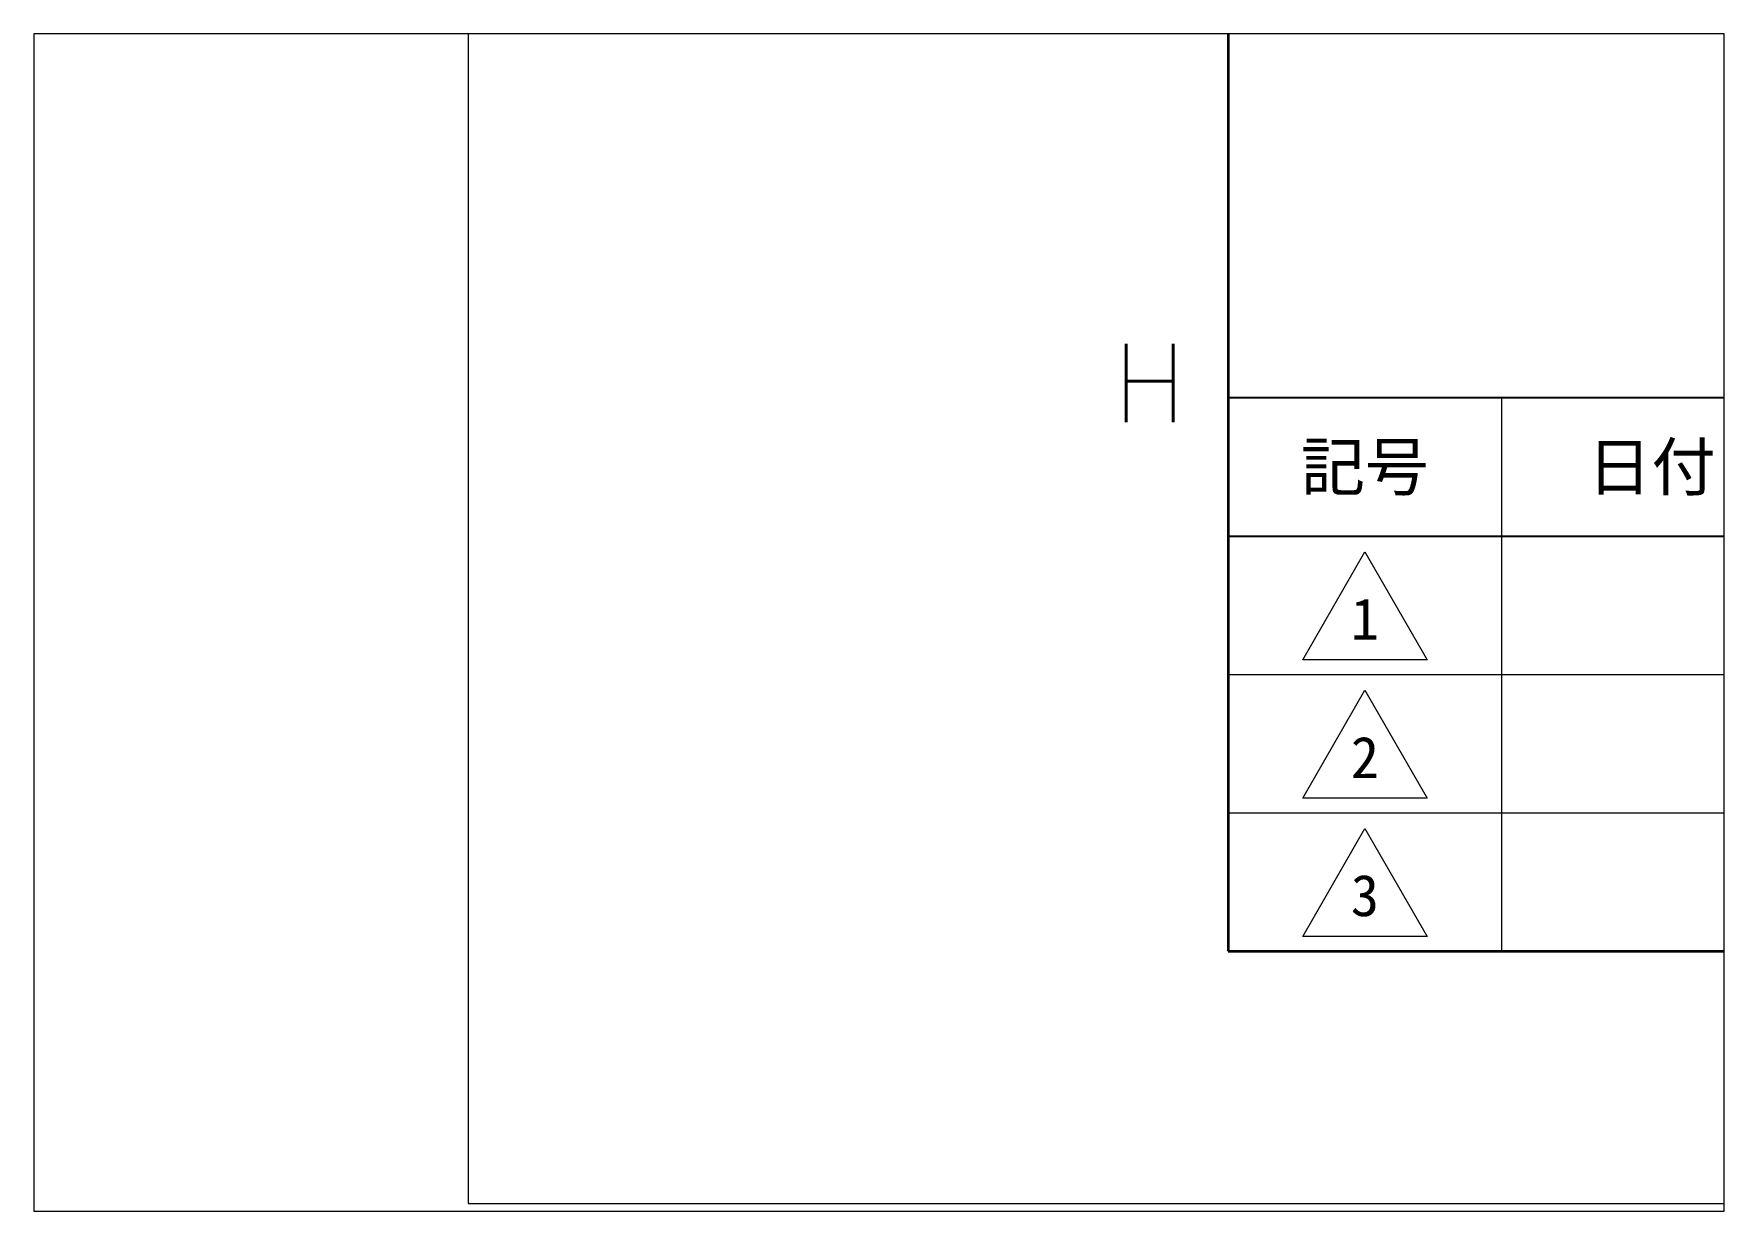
# Paper-space layout 'レイアウト1' of a CAD drawing. Header units: millimetres. Extents: x 29 to 258, y 20 to 179.
# The model-space entities are those that its viewports show. They can reach past a viewport. Long polylines and large blocks are cut down to what shows.
import ezdxf
from ezdxf import colors
from ezdxf.entities.mleader import LeaderData, LeaderLine
from ezdxf.enums import TextEntityAlignment as Align
from ezdxf.math import Vec2, Vec3

# ---------------------------------------------------------------- set-up
doc = ezdxf.new("R2010")
doc.units = ezdxf.units.MM
doc.header["$LTSCALE"] = 2
for name, color, linetype, lineweight in [('01_NORMAL', 7, 'Continuous', 25), ('08_DIM', 3, 'Continuous', 13), ('90_FRAME', 5, 'Continuous', 35)]:
    doc.layers.add(name, color=color, linetype=linetype, lineweight=lineweight)
doc.layers.add('91_BLANK', color=5, linetype='Continuous', lineweight=0, plot=False)
doc.styles.add('KSS_TXT', font='txt.shx', dxfattribs={"bigfont": 'extfont2.shx'})
doc.styles.add('MS_G', font='MS Gothic.ttf')
doc.styles.get("Standard").update_dxf_attribs({"font": 'txt.shx', "bigfont": 'extfont2.shx'})
doc.styles.add('表題用', font='MS PGothic.ttf')

# ---------------------------------------------------------------- blocks, each defined once
blk = doc.blocks.new('AM_BALLOON1')
at = {"transparency": 16777216}
blk.add_circle((0, 0), 5, dxfattribs=at)
blk.add_attdef('B_NUMBER', text='', height=3, dxfattribs=at).set_placement((0, 0), align=Align.MIDDLE_CENTER)
blk = doc.blocks.new('_OPEN')
at = {"color": 0, "linetype": 'ByBlock'}
for p, q in [((-1, 0.167), (0, 0)), ((0, 0), (-1, -0.167)), ((0, 0), (-1, 0))]:
    blk.add_line(p, q, dxfattribs=at)

msp = doc.modelspace()

# ---------------------------------------------------------------- linework, layer by layer
at = {"layer": '90_FRAME', "color": 0, "lineweight": 13}
for p, q in [((264.23, 64.52), (264.23, 205.948)), ((194.23, 135.234), (704.23, 135.234)), ((194.23, 99.877), (704.23, 99.877))]:
    msp.add_line(p, q, dxfattribs=at)
at = {"layer": '90_FRAME', "color": 0, "lineweight": 25}
msp.add_line((194.23, 170.591), (704.23, 170.591), dxfattribs=at)
at = {"layer": '90_FRAME'}
msp.add_lwpolyline([(194.23, 64.52), (4076.195, 64.52), (4076.195, 2839.789), (194.23, 2839.789)], close=True, dxfattribs=at)
at = {"layer": '90_FRAME', "color": 0, "lineweight": 25}
msp.add_lwpolyline([(194.23, 64.52), (704.23, 64.52), (704.23, 205.948), (194.23, 205.948)], close=True, dxfattribs=at)
at = {"layer": '90_FRAME', "color": 0, "lineweight": 13}
for points in [[(213.319, 138.989), (229.23, 166.548), (245.14, 138.989), (213.319, 138.989)], [(213.319, 103.632), (229.23, 131.19), (245.14, 103.632), (213.319, 103.632)], [(213.319, 68.275), (229.23, 95.833), (245.14, 68.275), (213.319, 68.275)]]:
    msp.add_lwpolyline(points, dxfattribs=at)
at = {"layer": '91_BLANK'}
msp.add_lwpolyline([(0, 0), (4141.004, 0), (4141.004, 2914.599), (0, 2914.599)], close=True, dxfattribs=at)

# ---------------------------------------------------------------- texts
at = {"layer": '90_FRAME', "color": 0, "lineweight": 13, "style": 'KSS_TXT'}
msp.add_text('H', height=20, dxfattribs=at).set_placement((164.787, 209.703), align=Align.MIDDLE_LEFT)
at = {"layer": '90_FRAME', "color": 0, "style": '表題用'}
for s, p in [('記号', (229.23, 188.27)), ('日付', (302.512, 188.27))]:
    msp.add_text(s, height=12, dxfattribs=at).set_placement(p, align=Align.MIDDLE_CENTER)
at = {"layer": '90_FRAME', "color": 0, "lineweight": 13, "style": 'MS_G'}
for s, p in [('1', (229.23, 149.377)), ('2', (229.23, 114.02)), ('3', (229.23, 78.663))]:
    msp.add_text(s, height=10.607, dxfattribs=at).set_placement(p, align=Align.MIDDLE)

# ---------------------------------------------------------------- leaders
at = {"layer": '08_DIM'}
ml = msp.add_multileader_block('Standard', dxfattribs=at)
ml.set_content('AM_BALLOON1', color=256, scale=6.25)
ml.set_attribute('B_NUMBER', '28', width=0)
ml.set_leader_properties(color=256, linetype='ByLayer', lineweight=-1)
ml.set_arrow_properties(name='OPEN')
ml.build(insert=Vec2(0, 0))
ml.multileader.update_dxf_attribs({"leader_type": 0, "has_dogleg": 0, "text_right_attachment_type": 6, "dogleg_length": 0, "arrow_head_size": 12.5, "scale": 2.5, "block_connection_type": 1})
ctx = ml.context
ctx.base_point, ctx.scale, ctx.char_height, ctx.arrow_head_size, ctx.landing_gap_size, ctx.plane_origin = Vec3(736.899, 2479.289), 2.5, 25, 12.5, 12.5, Vec3(736.899, 2479.289)
ctx.right_attachment, ctx.attachment_type = 6, 1
notes = []
notes.append((ctx, [(0, (0, 0, 0), (0, 0), (1, 0), 1, [])]))
ctx.block.insert = Vec3(736.899, 2479.289)
for ctx, leaders in notes:
    for number, flags, end, landing, length, lines in leaders:
        leader = LeaderData()
        leader.index, (leader.has_last_leader_line, leader.has_dogleg_vector, leader.attachment_direction) = number, flags
        leader.last_leader_point, leader.dogleg_vector, leader.dogleg_length = Vec3(end), Vec3(landing), length
        for number, points, colour, breaks in lines:
            line = LeaderLine()
            line.index, line.vertices, line.color, line.breaks = number, Vec3.list(points), colors.encode_raw_color(colour), breaks
            leader.lines.append(line)
        ctx.leaders.append(leader)

psp = doc.layouts.new('レイアウト1')

# ---------------------------------------------------------------- viewports
at = {"layer": '01_NORMAL'}
psp.add_viewport(center=(143.2, 99.71), size=(229.12, 159.5289), view_center_point=(104.994, 148.5), view_height=300.88387, dxfattribs=at)

doc.saveas('drawing.dxf')
